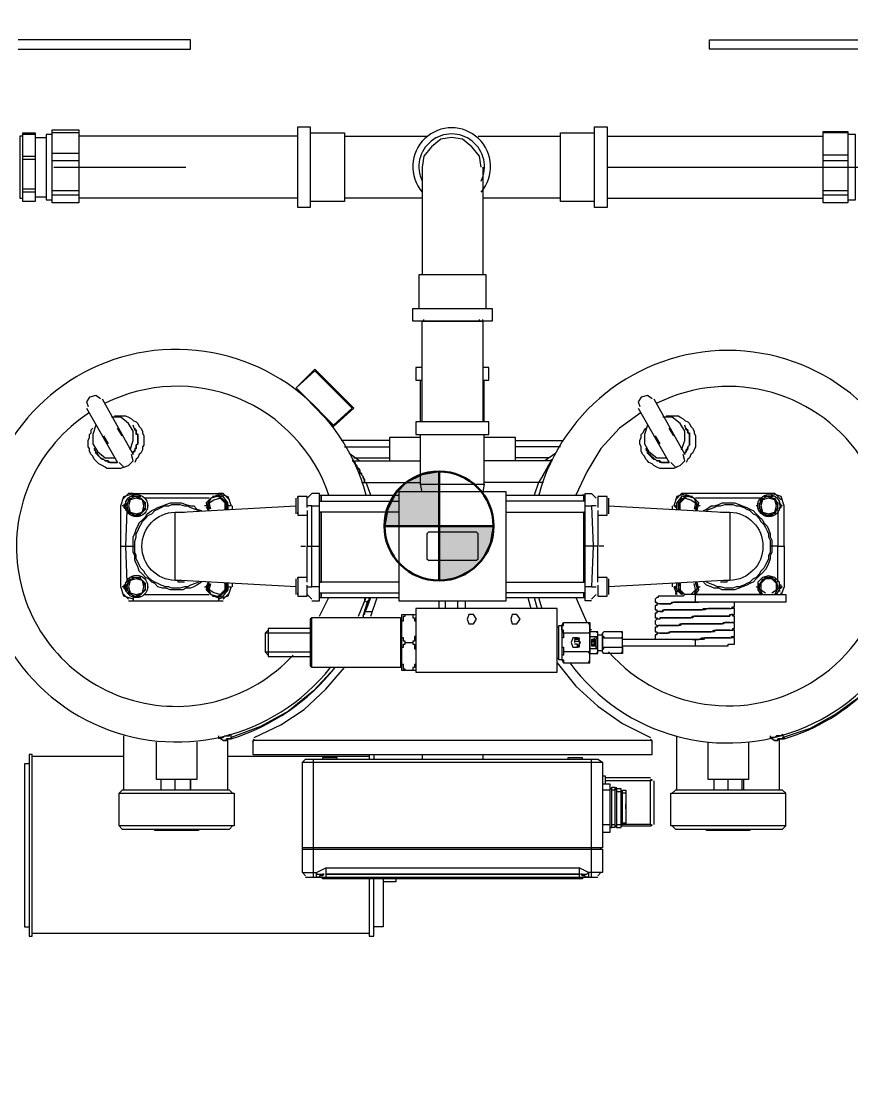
# Model space of a CAD drawing. Header units: millimetres. Extents: x -300 to 383236, y -195106 to -144646.
# Drawn here: x 8143 to 8600, y -174713 to -174128 of the extents above; entities that cross this region are included whole.
import ezdxf

# ---------------------------------------------------------------- set-up
doc = ezdxf.new("R2010")
doc.units = ezdxf.units.MM
doc.header["$LTSCALE"] = 60
doc.layers.add('PDF3_솔리드 채우기', color=7, linetype='Continuous')
doc.layers.add('PDF3_형상', color=7, linetype='Continuous')

# ---------------------------------------------------------------- blocks, each defined once
blk = doc.blocks.new('A$C688d464c')
at = {"layer": 'PDF3_솔리드 채우기', "transparency": 33554559}
h = blk.add_hatch(color=253, dxfattribs=at)
h.paths.add_polyline_path([(3349.98, -703.91), (3379.92, -703.91), (3379.92, -673.96), (3374.79, -673.96), (3369.66, -675.67), (3364.52, -678.23), (3360.25, -680.81), (3356.83, -684.24), (3354.25, -688.51), (3351.69, -693.65), (3349.98, -698.78)])
h.paths.add_polyline_path([(3408.17, -714.18), (3409.88, -703.91), (3379.92, -703.91), (3379.92, -733.86), (3385.06, -733.01), (3390.2, -732.16), (3398.76, -727.01), (3403.03, -722.73), (3405.61, -718.46)])
at = {"layer": 'PDF3_형상', "color": 253, "lineweight": 25}
for points in [[(3148.02, -441.2), (3243.01, -441.2), (3243.01, -436.07), (3148.02, -436.07)], [(3623.81, -441.2), (3528.83, -441.2), (3528.83, -436.07), (3623.81, -436.07)], [(3150.59, -489.12), (3148.88, -489.12), (3148.88, -523.36), (3150.59, -523.36)], [(3157.44, -488.27), (3150.59, -488.27)], [(3157.44, -489.97), (3163.43, -489.97)], [(3166.85, -488.27), (3163.43, -488.27), (3163.43, -524.2), (3166.85, -524.2)], [(3181.41, -487.41), (3166.85, -487.41)], [(3302.06, -489.12), (3181.41, -489.12)], [(3308.9, -487.41), (3327.73, -487.41), (3327.73, -525.06), (3308.9, -525.06)], [(3327.73, -489.12), (3373.09, -489.12)], [(3403.03, -506.24), (3402.17, -500.25), (3397.9, -495.1), (3392.76, -490.83), (3386.77, -489.97), (3380.78, -490.83), (3375.65, -495.1), (3371.37, -500.25), (3370.51, -506.24), (3370.51, -565.29)], [(3401.32, -489.12), (3446.68, -489.12)], [(3465.51, -525.06), (3446.68, -525.06), (3446.68, -487.41), (3465.51, -487.41)], [(3472.35, -489.12), (3591.29, -489.12)], [(3604.99, -487.41), (3591.29, -487.41)], [(3604.99, -524.2), (3609.27, -524.2), (3609.27, -488.27), (3604.99, -488.27)], [(3150.59, -500.25), (3157.44, -500.25)], [(3157.44, -501.95), (3150.59, -501.95)], [(3166.85, -498.53), (3181.41, -498.53)], [(3591.29, -499.39), (3604.99, -499.39)], [(3181.41, -502.81), (3166.85, -502.81)], [(3167.71, -506.24), (3240.44, -506.24)], [(3403.89, -506.24), (3403.89, -565.29)], [(3472.35, -506.24), (4027.72, -506.24)], [(3604.99, -502.81), (3591.29, -502.81)], [(3150.59, -518.21), (3157.44, -518.21)], [(3157.44, -519.93), (3150.59, -519.93)], [(3166.85, -519.07), (3181.41, -519.07)], [(3591.29, -519.07), (3604.99, -519.07)], [(3157.44, -522.49), (3163.43, -522.49)], [(3181.41, -521.64), (3166.85, -521.64)], [(3302.06, -523.36), (3181.41, -523.36)], [(3370.51, -523.36), (3327.73, -523.36)], [(3446.68, -523.36), (3403.89, -523.36)], [(3472.35, -523.36), (3591.29, -523.36)], [(3604.99, -521.64), (3591.29, -521.64)], [(3368.81, -584.11), (3368.81, -565.29), (3405.61, -565.29), (3405.61, -584.11)], [(3371.37, -590.96), (3371.37, -590.1)], [(3402.17, -590.96), (3402.17, -590.1)], [(3403.89, -590.96), (3403.89, -590.1)], [(3370.51, -646.57), (3370.51, -590.96), (3403.89, -590.96), (3403.89, -646.57)], [(3370.51, -616.63), (3367.1, -616.63), (3367.1, -623.48), (3370.51, -623.48)], [(3403.89, -623.48), (3407.31, -623.48), (3407.31, -616.63), (3403.89, -616.63)], [(3369.66, -646.57), (3369.66, -623.48)], [(3404.75, -646.57), (3404.75, -623.48)], [(3193.38, -633.74), (3190.82, -632.03), (3187.39, -632.89), (3185.68, -635.46), (3186.53, -638.02)], [(3194.23, -633.74), (3211.35, -664.55)], [(3497.17, -633.74), (3494.6, -632.03), (3491.18, -632.89), (3489.46, -635.46), (3490.32, -638.02)], [(3498.03, -633.74), (3515.13, -664.55)], [(3185.68, -638.88), (3202.79, -668.82), (3197.65, -668.82), (3197.65, -667.97), (3195.95, -667.97), (3195.09, -667.12), (3194.23, -667.12), (3193.38, -666.26), (3192.52, -665.4), (3191.66, -664.55), (3191.66, -663.69), (3190.82, -663.69), (3190.82, -662.84), (3189.96, -661.13)], [(3491.18, -641.44), (3479.2, -650), (3468.93, -661.13), (3461.22, -673.96), (3455.23, -686.8)], [(3489.46, -638.88), (3506.58, -668.82), (3501.45, -668.82), (3501.45, -667.97), (3499.73, -667.97), (3498.87, -667.12), (3498.03, -667.12), (3498.03, -666.26), (3497.17, -666.26), (3497.17, -665.4), (3496.31, -665.4), (3496.31, -664.55), (3495.45, -664.55), (3495.45, -663.69), (3494.6, -663.69), (3494.6, -662.84), (3493.74, -661.13)], [(3190.82, -648.29), (3189.1, -653.42), (3189.1, -658.56), (3191.66, -662.84), (3195.95, -666.26), (3201.08, -666.26)], [(3209.64, -661.99), (3211.35, -656.85), (3211.35, -651.71), (3208.78, -647.43), (3204.5, -644.01), (3199.37, -644.01)], [(3201.08, -643.15), (3207.08, -643.15), (3208.78, -644.01), (3210.49, -644.87), (3211.35, -645.73), (3213.07, -646.57), (3213.91, -647.43), (3214.77, -649.14), (3215.63, -650), (3216.49, -651.71), (3216.49, -652.56), (3217.34, -654.28), (3217.34, -659.41), (3216.49, -660.27), (3216.49, -661.99), (3215.63, -663.69), (3214.77, -664.55), (3213.91, -666.26), (3213.07, -667.12), (3212.21, -668.82)], [(3212.21, -650), (3212.21, -650.86), (3213.07, -650.86), (3213.07, -652.56), (3213.91, -653.42), (3213.91, -658.56), (3213.07, -659.41), (3213.07, -661.13), (3212.21, -661.13), (3212.21, -662.84), (3211.35, -662.84), (3211.35, -663.69), (3211.35, -662.84), (3212.21, -662.84), (3212.21, -661.99), (3213.07, -661.13), (3213.07, -659.41), (3213.91, -658.56), (3213.91, -653.42), (3213.07, -653.42), (3213.07, -651.71), (3212.21, -650.86), (3211.35, -648.29)], [(3494.6, -648.29), (3492.89, -653.42), (3492.89, -658.56), (3495.45, -662.84), (3499.73, -666.26), (3504.86, -666.26)], [(3513.43, -661.99), (3515.13, -656.85), (3515.13, -651.71), (3512.57, -647.43), (3508.29, -644.01), (3503.16, -644.01)], [(3504.86, -643.15), (3511.71, -643.15), (3512.57, -644.01), (3514.27, -644.87), (3515.13, -645.73), (3516.85, -646.57), (3517.71, -647.43), (3518.56, -649.14), (3519.42, -650), (3520.28, -651.71), (3520.28, -652.56), (3521.12, -654.28), (3521.12, -660.27), (3520.28, -661.99), (3519.42, -663.69), (3518.56, -664.55), (3517.71, -666.26), (3516.85, -667.12), (3515.99, -668.82)], [(3515.99, -650), (3515.99, -650.86), (3516.85, -650.86), (3516.85, -652.56), (3517.71, -652.56), (3517.71, -659.41), (3516.85, -660.27), (3516.85, -661.13), (3515.99, -661.99), (3515.99, -662.84), (3515.13, -663.69), (3515.99, -662.84), (3515.99, -661.99), (3516.85, -661.99), (3516.85, -660.27), (3517.71, -659.41), (3517.71, -653.42), (3516.85, -652.56), (3516.85, -650.86), (3515.99, -650.86), (3515.13, -648.29)], [(3206.22, -671.4), (3204.5, -672.25), (3196.8, -672.25), (3195.95, -671.4), (3194.23, -670.54), (3192.52, -669.68), (3191.66, -668.82), (3190.82, -667.97), (3189.96, -667.12), (3189.1, -665.4), (3188.24, -664.55), (3187.39, -662.84), (3187.39, -661.13), (3186.53, -660.27), (3186.53, -656.85), (3187.39, -655.14), (3187.39, -653.42), (3188.24, -652.56), (3188.24, -650.86), (3189.1, -650)], [(3195.09, -654.28), (3197.65, -658.56)], [(3205.36, -654.28), (3202.79, -650)], [(3369.66, -680.81), (3369.66, -653.42)], [(3404.75, -680.81), (3404.75, -653.42)], [(3510.86, -671.4), (3509.14, -672.25), (3501.45, -672.25), (3499.73, -671.4), (3498.03, -670.54), (3497.17, -669.68), (3495.45, -668.82), (3494.6, -667.97), (3493.74, -667.12), (3492.89, -665.4), (3492.04, -664.55), (3491.18, -662.84), (3491.18, -660.27), (3490.32, -658.56), (3490.32, -656.85), (3491.18, -655.14), (3491.18, -653.42), (3492.04, -652.56), (3492.89, -650.86), (3493.74, -650)], [(3498.87, -654.28), (3501.45, -658.56)], [(3509.14, -654.28), (3506.58, -650)], [(3352.54, -656.85), (3326.01, -656.85)], [(3327.73, -660.27), (3352.54, -660.27)], [(3369.66, -655.14), (3352.54, -655.14), (3352.54, -667.97)], [(3421.86, -667.97), (3421.86, -655.14), (3404.75, -655.14)], [(3421.86, -656.85), (3448.39, -656.85)], [(3446.68, -660.27), (3421.86, -660.27)], [(3189.96, -661.99), (3190.82, -662.84), (3190.82, -663.69), (3191.66, -664.55), (3192.52, -665.4), (3193.38, -666.26), (3194.23, -667.12), (3195.09, -667.12), (3195.95, -667.97), (3197.65, -667.97), (3198.51, -668.82), (3202.79, -668.82)], [(3203.64, -668.82), (3206.22, -671.4), (3208.78, -670.54), (3211.35, -667.97), (3210.49, -664.55)], [(3330.3, -663.69), (3336.29, -667.97)], [(3332.86, -666.26), (3352.54, -666.26)], [(3440.68, -666.26), (3421.86, -666.26)], [(3444.12, -663.69), (3438.11, -667.97)], [(3493.74, -661.99), (3494.6, -662.84), (3494.6, -663.69), (3495.45, -664.55), (3496.31, -665.4), (3497.17, -666.26), (3498.03, -667.12), (3498.87, -667.12), (3499.73, -667.97), (3501.45, -667.97), (3502.3, -668.82), (3506.58, -668.82)], [(3507.44, -668.82), (3510, -671.4), (3512.57, -670.54), (3515.13, -667.97), (3514.27, -664.55)], [(3332, -667.97), (3332.86, -667.97), (3332.86, -668.82), (3333.72, -668.82), (3333.72, -669.68), (3334.58, -670.54), (3334.58, -671.4), (3335.43, -672.25), (3336.29, -673.1), (3336.29, -674.81), (3337.15, -674.81), (3337.15, -675.67), (3338, -676.53), (3338, -677.39), (3338.85, -678.23), (3338.85, -679.95), (3338.85, -678.23), (3338, -677.39), (3338, -676.53), (3337.15, -675.67), (3337.15, -674.81), (3336.29, -674.81), (3336.29, -673.1), (3335.43, -672.25), (3334.58, -671.4), (3334.58, -670.54), (3333.72, -669.68), (3333.72, -668.82), (3332.86, -668.82), (3332.86, -667.97), (3332, -667.97), (3369.66, -667.97)], [(3442.4, -667.97), (3404.75, -667.97)], [(3337.15, -679.95), (3369.66, -679.95)], [(3342.28, -686.8), (3339.71, -679.95)], [(3370.51, -685.08), (3369.66, -680.81), (3404.75, -680.81), (3403.89, -685.08)], [(3437.27, -679.95), (3404.75, -679.95)], [(3204.5, -715.04), (3204.5, -692.79), (3206.22, -687.65), (3211.35, -685.94), (3208.78, -685.94), (3205.36, -689.37)], [(3209.64, -688.51), (3208.78, -690.22), (3207.08, -692.79), (3205.36, -692.79)], [(3215.63, -687.65), (3210.49, -687.65)], [(3211.35, -686.8), (3211.35, -685.94), (3258.41, -685.94), (3258.41, -686.8)], [(3218.2, -692.79), (3217.34, -690.22), (3215.63, -688.51)], [(3253.28, -688.51), (3217.34, -688.51)], [(3254.14, -688.51), (3253.28, -690.22), (3251.57, -692.79), (3250.71, -692.79)], [(3263.55, -691.93), (3263.55, -692.79), (3263.55, -694.5), (3263.55, -691.07), (3260.99, -687.65), (3257.56, -686.8), (3254.14, -688.51), (3251.57, -691.07), (3252.42, -695.35)], [(3262.69, -694.5), (3262.69, -691.07), (3260.13, -688.51), (3257.56, -687.65), (3254.14, -688.51), (3252.42, -691.93), (3253.28, -694.5)], [(3254.14, -694.5), (3253.28, -691.07), (3255.84, -689.37), (3259.27, -688.51), (3261.84, -691.07), (3261.84, -694.5), (3262.69, -693.65), (3262.69, -691.93)], [(3260.13, -687.65), (3255, -687.65)], [(3264.41, -689.37), (3260.99, -685.94), (3258.41, -685.94), (3263.55, -687.65), (3265.26, -692.79), (3263.55, -692.79), (3263.55, -691.07), (3262.69, -691.07), (3262.69, -690.22)], [(3262.69, -692.79), (3261.84, -690.22), (3260.13, -688.51)], [(3301.2, -697.07), (3301.2, -688.51)], [(3307.19, -693.65), (3307.19, -687.65), (3302.06, -687.65), (3302.06, -697.92), (3307.19, -697.92)], [(3302.06, -688.51), (3302.06, -687.65)], [(3309.76, -744.99), (3314.04, -744.99), (3314.04, -685.94), (3309.76, -685.94), (3307.19, -688.51)], [(3314.04, -686.8), (3314.9, -686.8), (3357.67, -686.8)], [(3416.73, -686.8), (3459.52, -686.8)], [(3460.36, -686.8), (3459.52, -686.8), (3458.66, -686.8)], [(3463.79, -744.99), (3460.36, -744.99), (3460.36, -685.94), (3463.79, -685.94), (3466.37, -688.51)], [(3467.21, -697.92), (3472.35, -697.92), (3472.35, -687.65), (3467.21, -687.65), (3467.21, -693.65)], [(3472.35, -688.51), (3472.35, -687.65)], [(3473.2, -688.51), (3473.2, -697.07)], [(3515.99, -686.8), (3515.99, -685.94), (3510.86, -687.65), (3509.14, -692.79), (3510.86, -692.79)], [(3566.48, -695.35), (3566.48, -715.04), (3569.9, -715.04), (3569.9, -692.79), (3568.19, -687.65), (3563.05, -685.94), (3515.99, -685.94), (3513.43, -685.94), (3510, -689.37)], [(3521.98, -695.35), (3522.84, -691.07), (3520.28, -688.51), (3516.85, -686.8), (3513.43, -687.65), (3510.86, -691.07), (3510.86, -694.5), (3510.86, -693.65), (3510, -693.65), (3510, -692.79), (3510.86, -691.93), (3510.86, -691.07), (3511.71, -690.22)], [(3521.12, -694.5), (3521.98, -691.93), (3520.28, -688.51), (3516.85, -687.65), (3514.27, -688.51), (3511.71, -691.07), (3511.71, -694.5)], [(3511.71, -691.93), (3511.71, -693.65), (3512.57, -694.5), (3512.57, -691.07), (3515.13, -688.51), (3518.56, -689.37), (3521.12, -691.07), (3520.28, -694.5)], [(3513.43, -688.51), (3512.57, -690.22), (3511.71, -692.79)], [(3519.42, -687.65), (3514.27, -687.65)], [(3521.98, -692.79), (3521.12, -690.22), (3520.28, -688.51)], [(3557.07, -688.51), (3521.12, -688.51)], [(3557.92, -688.51), (3557.07, -690.22), (3556.22, -692.79)], [(3563.91, -687.65), (3558.78, -687.65)], [(3568.19, -689.37), (3564.77, -685.94), (3563.05, -685.94), (3563.05, -686.8)], [(3566.48, -692.79), (3565.63, -690.22), (3564.77, -688.51)], [(3207.08, -690.22), (3207.08, -691.93), (3206.22, -691.93), (3206.22, -692.79), (3206.22, -693.65), (3207.08, -694.5), (3207.08, -695.35)], [(3207.93, -695.35), (3207.08, -715.04), (3211.35, -715.04), (3211.35, -709.91), (3212.21, -708.19), (3213.07, -705.63), (3213.91, -703.91), (3214.77, -702.2), (3216.49, -700.48), (3218.2, -698.78), (3219.05, -697.07), (3221.62, -695.35), (3223.32, -694.5), (3225.04, -693.65), (3227.61, -692.79), (3229.31, -691.93), (3231.89, -691.07), (3237.88, -691.07), (3240.44, -691.93), (3243.01, -692.79), (3244.73, -692.79), (3246.43, -694.5), (3249, -695.35)], [(3207.08, -693.65), (3208.78, -695.35), (3209.64, -697.07)], [(3207.93, -691.93), (3207.93, -693.65)], [(3247.29, -734.72), (3245.57, -735.58), (3243.01, -736.43), (3241.3, -737.29), (3239.59, -737.29), (3237.02, -738.15), (3232.74, -738.15), (3231.03, -737.29), (3229.31, -737.29), (3226.75, -736.43), (3225.04, -735.58), (3223.32, -734.72), (3221.62, -733.86), (3219.9, -732.16), (3218.2, -730.44), (3217.34, -728.73), (3215.63, -727.01), (3214.77, -725.31), (3213.91, -723.59), (3213.07, -721.88), (3213.07, -720.17), (3212.21, -718.46), (3212.21, -712.47), (3213.07, -709.91), (3213.07, -708.19), (3213.91, -706.49), (3214.77, -704.77), (3215.63, -703.06), (3216.49, -701.34), (3218.2, -699.64), (3219.9, -697.92), (3221.62, -697.07), (3223.32, -695.35), (3225.04, -694.5), (3226.75, -693.65), (3228.46, -692.79), (3231.03, -692.79), (3232.74, -691.93), (3237.02, -691.93), (3239.59, -692.79), (3241.3, -692.79), (3243.01, -693.65), (3245.57, -694.5), (3247.29, -695.35)], [(3215.63, -697.07), (3218.2, -693.65), (3218.2, -691.93)], [(3218.2, -694.5), (3218.2, -691.07)], [(3219.9, -692.79), (3219.05, -692.79)], [(3301.2, -737.29), (3237.88, -733.86), (3234.46, -733.86), (3234.46, -696.21), (3237.88, -696.21), (3301.2, -692.79)], [(3251.57, -693.65), (3253.28, -695.35)], [(3252.42, -691.07), (3252.42, -694.5)], [(3252.42, -691.93), (3252.42, -693.65)], [(3266.12, -694.5), (3266.12, -692.79)], [(3307.19, -734.72), (3307.19, -715.04), (3309.76, -715.04), (3309.76, -692.79), (3314.04, -692.79)], [(3309.76, -692.79), (3307.19, -692.79)], [(3307.19, -695.35), (3307.19, -715.04)], [(3314.04, -690.22), (3357.67, -690.22)], [(3460.36, -690.22), (3416.73, -690.22)], [(3460.36, -692.79), (3463.79, -692.79), (3464.65, -715.04), (3460.36, -715.04)], [(3467.21, -695.35), (3467.21, -715.04), (3464.65, -715.04), (3463.79, -737.29), (3460.36, -737.29)], [(3466.37, -692.79), (3463.79, -692.79)], [(3473.2, -692.79), (3536.53, -696.21), (3539.96, -696.21), (3539.96, -733.86), (3536.53, -733.86), (3473.2, -737.29)], [(3508.29, -692.79), (3508.29, -694.5)], [(3521.12, -695.35), (3521.98, -693.65), (3521.98, -691.93)], [(3521.98, -694.5), (3521.98, -691.07)], [(3523.7, -692.79), (3522.84, -692.79)], [(3525.4, -695.35), (3527.12, -694.5), (3529.69, -692.79), (3531.39, -692.79), (3533.96, -691.93), (3535.67, -691.07), (3542.52, -691.07), (3545.09, -691.93), (3546.8, -692.79), (3549.37, -693.65), (3551.08, -694.5), (3552.78, -695.35), (3554.5, -697.07), (3556.22, -698.78), (3557.92, -700.48), (3558.78, -702.2), (3560.49, -703.91), (3561.35, -705.63), (3562.2, -708.19), (3562.2, -709.91), (3563.05, -711.61), (3563.05, -715.04), (3562.2, -715.04)], [(3527.12, -695.35), (3528.83, -694.5), (3531.39, -693.65), (3533.11, -692.79), (3534.82, -692.79), (3537.38, -691.93), (3541.66, -691.93), (3543.37, -692.79), (3545.09, -692.79), (3547.65, -693.65), (3549.37, -694.5), (3551.08, -695.35), (3552.78, -697.07), (3554.5, -697.92), (3556.22, -699.64), (3557.07, -701.34), (3558.78, -703.06), (3559.63, -704.77), (3560.49, -706.49), (3561.35, -708.19), (3561.35, -709.91), (3562.2, -711.61), (3562.2, -718.46), (3561.35, -720.17), (3561.35, -721.88), (3560.49, -723.59), (3559.63, -725.31), (3558.78, -727.01), (3557.07, -728.73), (3556.22, -730.44), (3554.5, -732.16), (3552.78, -733.01), (3551.08, -734.72), (3549.37, -735.58), (3547.65, -736.43), (3545.09, -737.29), (3543.37, -737.29), (3541.66, -738.15), (3537.38, -738.15), (3534.82, -737.29), (3533.11, -737.29), (3531.39, -736.43), (3528.83, -735.58), (3527.12, -734.72)], [(3555.36, -692.79), (3554.5, -692.79)], [(3556.22, -691.07), (3556.22, -694.5)], [(3556.22, -691.93), (3556.22, -693.65), (3557.92, -697.07)], [(3564.77, -697.07), (3565.63, -695.35), (3566.48, -693.65), (3566.48, -691.93)], [(3567.33, -695.35), (3567.33, -693.65), (3568.19, -693.65), (3568.19, -692.79), (3568.19, -691.93), (3567.33, -691.93), (3567.33, -690.22)], [(3569.06, -692.79), (3567.33, -692.79)], [(3210.49, -697.92), (3215.63, -697.92)], [(3302.06, -697.07), (3302.06, -696.21)], [(3357.67, -696.21), (3314.04, -696.21), (3314.9, -696.21)], [(3314.9, -696.21), (3314.9, -734.72), (3314.9, -696.21)], [(3416.73, -696.21), (3460.36, -696.21), (3459.52, -696.21)], [(3459.52, -734.72), (3459.52, -696.21), (3459.52, -734.72)], [(3472.35, -697.07), (3472.35, -696.21)], [(3558.78, -697.92), (3563.91, -697.92)], [(3211.35, -744.13), (3206.22, -742.42), (3204.5, -737.29), (3204.5, -715.04), (3207.08, -715.04), (3207.93, -734.72)], [(3249, -734.72), (3246.43, -736.43), (3244.73, -737.29), (3243.01, -738.15), (3240.44, -738.15), (3238.74, -738.99), (3231.89, -738.99), (3229.31, -738.15), (3227.61, -738.15), (3225.04, -737.29), (3223.32, -735.58), (3221.62, -734.72), (3219.9, -733.01), (3218.2, -732.16), (3216.49, -730.44), (3214.77, -728.73), (3213.91, -726.16), (3213.07, -724.45), (3212.21, -722.73), (3212.21, -720.17), (3211.35, -718.46), (3211.35, -715.04), (3212.21, -715.04)], [(3303.76, -715.04), (3306.33, -715.04)], [(3314.04, -737.29), (3309.76, -737.29), (3309.76, -715.04), (3314.04, -715.04)], [(3467.21, -734.72), (3467.21, -715.04)], [(3470.64, -715.04), (3468.07, -715.04)], [(3566.48, -734.72), (3566.48, -715.04), (3563.05, -715.04), (3563.05, -718.46), (3562.2, -720.17), (3562.2, -721.88), (3561.35, -724.45), (3560.49, -726.16), (3559.63, -727.87), (3557.92, -729.58), (3556.22, -731.3), (3554.5, -733.01), (3552.78, -734.72), (3551.08, -735.58), (3549.37, -736.43), (3546.8, -737.29), (3545.09, -738.15), (3542.52, -738.99), (3535.67, -738.99), (3533.96, -738.15), (3531.39, -738.15), (3529.69, -737.29), (3527.12, -736.43), (3525.4, -734.72)], [(3569.9, -715.04), (3569.9, -737.29), (3568.19, -741.57), (3568.19, -740.71)], [(3209.64, -733.01), (3208.78, -734.72), (3207.08, -737.29), (3205.36, -737.29)], [(3207.08, -734.72), (3207.08, -736.43), (3206.22, -736.43), (3206.22, -737.29), (3206.22, -738.15), (3207.08, -738.99), (3207.08, -739.85)], [(3207.93, -736.43), (3207.93, -738.15)], [(3215.63, -732.16), (3210.49, -732.16)], [(3218.2, -737.29), (3217.34, -734.72), (3215.63, -733.01)], [(3215.63, -741.57), (3217.34, -739.85), (3218.2, -738.15), (3218.2, -736.43)], [(3218.2, -738.99), (3218.2, -735.58)], [(3250.71, -737.29), (3251.57, -737.29), (3253.28, -734.72)], [(3252.42, -734.72), (3251.57, -738.99), (3254.14, -741.57), (3257.56, -743.28), (3260.99, -742.42), (3263.55, -738.99), (3263.55, -735.58), (3263.55, -737.29), (3265.26, -737.29), (3263.55, -742.42), (3258.41, -744.13)], [(3253.28, -735.58), (3252.42, -738.15), (3254.14, -741.57), (3257.56, -742.42), (3260.13, -741.57), (3262.69, -738.99), (3262.69, -735.58)], [(3252.42, -735.58), (3252.42, -738.99)], [(3252.42, -736.43), (3252.42, -738.15)], [(3262.69, -737.29), (3261.84, -735.58), (3261.84, -738.99), (3259.27, -741.57), (3255.84, -740.71), (3253.28, -738.99), (3254.14, -735.58)], [(3260.13, -741.57), (3261.84, -739.85), (3262.69, -738.15), (3262.69, -736.43)], [(3266.12, -737.29), (3266.12, -735.58)], [(3301.2, -741.57), (3301.2, -733.01)], [(3307.19, -732.16), (3302.06, -732.16), (3302.06, -742.42), (3307.19, -742.42), (3307.19, -736.43)], [(3302.06, -733.01), (3302.06, -732.16)], [(3357.67, -734.72), (3314.04, -734.72), (3314.9, -734.72)], [(3416.73, -734.72), (3460.36, -734.72), (3459.52, -734.72)], [(3467.21, -736.43), (3467.21, -742.42), (3472.35, -742.42), (3472.35, -732.16), (3467.21, -732.16)], [(3472.35, -733.01), (3472.35, -732.16)], [(3473.2, -733.01), (3473.2, -741.57)], [(3508.29, -735.58), (3508.29, -737.29)], [(3511.71, -736.43), (3511.71, -738.15), (3512.57, -739.85), (3513.43, -741.57), (3510.86, -738.99), (3510.86, -735.58), (3510.86, -736.43), (3510, -737.29), (3510, -738.15), (3510.86, -738.15), (3510.86, -739.85), (3511.71, -739.85)], [(3511.71, -737.29), (3512.57, -735.58), (3512.57, -738.99), (3515.13, -741.57)], [(3511.71, -735.58), (3511.71, -738.99), (3514.27, -741.57)], [(3518.56, -741.57), (3521.12, -738.99), (3520.28, -735.58)], [(3521.12, -735.58), (3521.98, -738.15), (3520.28, -741.57), (3521.12, -739.85), (3521.98, -738.15), (3521.98, -736.43)], [(3565.63, -741.57), (3567.33, -738.99), (3567.33, -734.72), (3564.77, -732.16), (3561.35, -731.3), (3557.92, -732.16), (3555.36, -734.72), (3555.36, -738.99), (3557.07, -741.57), (3521.12, -741.57), (3522.84, -738.99), (3521.98, -734.72)], [(3521.98, -737.29), (3521.12, -734.72)], [(3521.98, -738.99), (3521.98, -735.58)], [(3556.22, -736.43), (3556.22, -738.15), (3557.07, -739.85), (3557.92, -741.57), (3556.22, -738.15), (3557.07, -734.72), (3559.63, -732.16), (3563.05, -732.16), (3565.63, -734.72), (3566.48, -738.15), (3564.77, -741.57), (3565.63, -739.85), (3566.48, -738.15), (3566.48, -736.43)], [(3557.92, -733.01), (3556.22, -737.29)], [(3556.22, -735.58), (3556.22, -738.99)], [(3563.05, -740.71), (3565.63, -738.99), (3565.63, -735.58), (3563.05, -733.01), (3559.63, -733.01), (3557.07, -735.58), (3557.07, -738.99), (3559.63, -740.71)], [(3563.91, -732.16), (3558.78, -732.16)], [(3566.48, -737.29), (3565.63, -734.72), (3564.77, -733.01)], [(3567.33, -738.99), (3567.33, -739.85), (3567.33, -738.15), (3568.19, -738.15), (3568.19, -737.29), (3568.19, -736.43), (3567.33, -736.43), (3567.33, -734.72)], [(3205.36, -740.71), (3208.78, -744.13)], [(3207.08, -738.15), (3208.78, -739.85), (3209.64, -741.57)], [(3210.49, -742.42), (3215.63, -742.42)], [(3217.34, -741.57), (3253.28, -741.57)], [(3219.05, -737.29), (3219.9, -737.29)], [(3251.57, -738.15), (3253.28, -739.85), (3254.14, -741.57)], [(3255, -742.42), (3260.13, -742.42)], [(3260.99, -744.13), (3264.41, -740.71)], [(3263.55, -737.29), (3263.55, -738.99), (3262.69, -739.85), (3262.69, -738.99)], [(3302.06, -741.57), (3302.06, -740.71)], [(3307.19, -737.29), (3309.76, -737.29)], [(3307.19, -741.57), (3309.76, -744.13)], [(3314.04, -740.71), (3357.67, -740.71)], [(3460.36, -740.71), (3416.73, -740.71)], [(3463.79, -737.29), (3466.37, -737.29)], [(3463.79, -744.13), (3466.37, -741.57)], [(3472.35, -741.57), (3472.35, -740.71)], [(3521.12, -741.57), (3515.13, -741.57), (3514.27, -742.42), (3500.59, -742.42), (3500.59, -743.28), (3499.73, -743.28), (3498.87, -744.13), (3498.87, -745.84), (3499.73, -745.84), (3499.73, -746.7), (3500.59, -746.7)], [(3510.86, -737.29), (3509.14, -737.29), (3510.86, -741.57)], [(3510, -740.71), (3510, -741.57)], [(3522.84, -737.29), (3523.7, -737.29)], [(3554.5, -737.29), (3555.36, -737.29)], [(3567.33, -737.29), (3569.06, -737.29)], [(3208.78, -744.99), (3211.35, -744.99), (3258.41, -744.99), (3260.99, -744.99)], [(3211.35, -743.28), (3211.35, -744.99)], [(3258.41, -743.28), (3258.41, -744.99)], [(3314.04, -753.54), (3319.17, -743.28)], [(3314.04, -743.28), (3314.9, -743.28), (3357.67, -743.28)], [(3335.43, -753.54), (3339.71, -743.28), (3338.85, -744.13), (3338.85, -744.99), (3340.57, -745.84), (3340.57, -744.99), (3341.43, -744.99), (3341.43, -743.28), (3341.43, -744.99), (3340.57, -744.99), (3340.57, -745.84), (3340.57, -747.56), (3339.71, -748.4), (3339.71, -750.12), (3338.85, -750.98), (3338.85, -752.69), (3338, -752.69), (3338, -754.4)], [(3338, -753.54), (3340.57, -744.99), (3340.57, -745.84)], [(3339.71, -750.12), (3342.28, -743.28)], [(3342.28, -753.54), (3345.7, -743.28)], [(3379.92, -749.26), (3379.92, -744.99)], [(3383.35, -749.26), (3383.35, -744.99)], [(3390.2, -749.26), (3390.2, -744.99)], [(3394.48, -749.26), (3394.48, -744.99)], [(3416.73, -743.28), (3459.52, -743.28)], [(3428.7, -743.28), (3430.42, -749.26)], [(3432.13, -743.28), (3433.84, -749.26)], [(3434.69, -743.28), (3436.41, -749.26)], [(3455.23, -743.28), (3461.22, -756.97)], [(3458.66, -743.28), (3459.52, -743.28), (3460.36, -743.28)], [(3501.45, -746.7), (3507.44, -746.7), (3508.29, -745.84), (3521.12, -745.84), (3509.14, -745.84), (3507.44, -746.7), (3499.73, -746.7), (3499.73, -747.56), (3498.87, -747.56), (3498.87, -750.12), (3499.73, -750.12), (3499.73, -750.98), (3500.59, -750.98)], [(3501.45, -750.98), (3503.16, -750.98), (3503.16, -750.12), (3524.55, -750.12), (3525.4, -749.26), (3540.8, -749.26), (3541.66, -748.4), (3542.52, -748.4), (3542.52, -745.84)], [(3520.28, -745.84), (3522.84, -745.84)], [(3569.06, -820.29), (3584.45, -815.16), (3598.14, -807.45), (3610.97, -798.04), (3622.11, -786.93), (3631.52, -774.09), (3639.22, -760.39), (3644.35, -744.99)], [(3338.85, -750.12), (3338.85, -750.98), (3343.13, -750.98)], [(3359.39, -757.83), (3359.39, -756.11), (3360.25, -756.11), (3360.25, -753.54), (3361.1, -753.54), (3361.1, -752.69)], [(3367.1, -783.5), (3359.39, -783.5), (3359.39, -752.69), (3367.1, -752.69)], [(3365.38, -752.69), (3365.38, -754.4), (3366.24, -754.4), (3366.24, -756.11), (3367.1, -756.11), (3367.1, -757.83)], [(3539.96, -749.26), (3527.97, -749.26), (3526.26, -750.12), (3504.01, -750.12), (3503.16, -750.98), (3499.73, -750.98), (3499.73, -751.83), (3498.87, -751.83), (3498.87, -754.4), (3499.73, -754.4), (3500.59, -755.25)], [(3539.96, -752.69), (3539.96, -753.54), (3520.28, -753.54), (3519.42, -754.4), (3501.45, -754.4), (3501.45, -755.25), (3499.73, -755.25), (3498.87, -756.11), (3498.87, -757.83), (3499.73, -758.68), (3500.59, -758.68)], [(3501.45, -754.4), (3518.56, -754.4), (3519.42, -753.54), (3539.96, -753.54), (3539.96, -752.69), (3542.52, -752.69), (3542.52, -749.26), (3540.8, -749.26)], [(3501.45, -758.68), (3511.71, -758.68), (3512.57, -757.83), (3535.67, -757.83), (3536.53, -756.97), (3542.52, -756.97), (3542.52, -753.54), (3541.66, -753.54), (3541.66, -752.69), (3540.8, -752.69)], [(3521.12, -750.12), (3520.28, -750.12)], [(3521.12, -753.54), (3520.28, -753.54)], [(3358.53, -754.4), (3309.76, -754.4)], [(3359.39, -755.25), (3358.53, -754.4), (3358.53, -781.78), (3359.39, -780.92)], [(3444.96, -759.54), (3445.82, -759.54)], [(3462.08, -779.22), (3462.94, -777.5), (3462.94, -758.68), (3462.08, -756.97), (3462.94, -756.97), (3462.94, -759.54), (3462.94, -762.1), (3462.08, -762.96), (3448.39, -762.96), (3448.39, -761.24), (3447.53, -761.24), (3447.53, -759.54), (3447.53, -758.68), (3448.39, -758.68), (3448.39, -756.97), (3462.08, -756.97)], [(3447.53, -758.68), (3448.39, -756.97)], [(3539.96, -756.97), (3537.38, -756.97), (3536.53, -757.83), (3513.43, -757.83), (3512.57, -758.68), (3500.59, -758.68), (3499.73, -759.54), (3498.87, -759.54), (3498.87, -762.1), (3499.73, -762.1), (3499.73, -762.96), (3500.59, -762.96)], [(3501.45, -762.96), (3505.72, -762.96), (3506.58, -762.1), (3529.69, -762.1), (3531.39, -761.24), (3541.66, -761.24), (3541.66, -760.39), (3542.52, -760.39), (3542.52, -757.83), (3541.66, -756.97), (3540.8, -756.97)], [(3521.12, -757.83), (3520.28, -757.83)], [(3285.8, -761.24), (3284.08, -762.96), (3284.08, -773.23), (3285.8, -774.94)], [(3308.9, -762.96), (3284.08, -762.96)], [(3308.9, -760.39), (3285.8, -760.39), (3285.8, -775.79), (3308.9, -775.79)], [(3359.39, -773.23), (3359.39, -770.65), (3360.25, -770.65), (3360.25, -768.95), (3361.1, -768.95), (3361.1, -767.24), (3360.25, -767.24), (3360.25, -765.52), (3359.39, -765.52), (3359.39, -762.96)], [(3367.1, -762.96), (3367.1, -764.67), (3366.24, -764.67), (3366.24, -767.24), (3365.38, -767.24), (3365.38, -768.09), (3365.38, -768.95), (3366.24, -768.95), (3366.24, -771.51), (3367.1, -771.51), (3367.1, -773.23)], [(3448.39, -762.96), (3448.39, -765.52), (3447.53, -765.52), (3447.53, -768.09), (3447.53, -770.65), (3448.39, -770.65), (3448.39, -773.23)], [(3454.38, -765.52), (3456.94, -765.52), (3456.94, -766.38), (3454.38, -766.38), (3454.38, -767.24), (3456.94, -767.24), (3456.94, -770.65), (3456.09, -770.65), (3456.09, -768.95), (3454.38, -768.95)], [(3462.08, -773.23), (3462.94, -773.23), (3462.94, -768.09), (3462.94, -762.96), (3462.08, -762.96)], [(3462.94, -760.39), (3463.79, -761.24)], [(3466.37, -774.09), (3467.21, -773.23), (3467.21, -771.51), (3466.37, -771.51), (3462.94, -771.51), (3462.94, -773.23), (3462.94, -774.09), (3466.37, -774.09), (3467.21, -774.09), (3467.21, -762.1), (3466.37, -762.1), (3462.94, -762.1), (3462.94, -762.96)], [(3462.94, -762.1), (3462.94, -762.96), (3462.94, -764.67), (3467.21, -764.67), (3467.21, -762.96), (3466.37, -762.1)], [(3462.94, -764.67), (3462.94, -768.09), (3462.94, -771.51)], [(3463.79, -766.38), (3463.79, -769.81), (3466.37, -769.81), (3466.37, -766.38), (3463.79, -766.38), (3465.51, -766.38), (3465.51, -768.09), (3465.51, -766.38), (3465.51, -765.52)], [(3466.37, -771.51), (3466.37, -770.65), (3467.21, -769.81), (3467.21, -768.09), (3467.21, -766.38), (3466.37, -765.52), (3466.37, -764.67)], [(3467.21, -763.82), (3469.78, -763.82)], [(3470.64, -774.09), (3469.78, -773.23), (3469.78, -772.37), (3469.78, -771.51), (3470.64, -771.51), (3470.64, -770.65), (3480.05, -770.65), (3480.91, -770.65), (3480.91, -772.37), (3480.91, -774.09), (3480.05, -774.09), (3470.64, -774.09), (3469.78, -773.23), (3469.78, -762.96), (3470.64, -762.1)], [(3470.64, -765.52), (3469.78, -765.52), (3469.78, -768.09), (3469.78, -770.65), (3470.64, -770.65)], [(3480.05, -774.09), (3480.91, -773.23), (3480.91, -762.96), (3480.05, -762.1)], [(3480.05, -770.65), (3480.91, -770.65), (3480.91, -768.09), (3480.91, -765.52), (3480.05, -765.52)], [(3539.96, -761.24), (3532.25, -761.24), (3531.39, -762.1), (3507.44, -762.1), (3506.58, -762.96), (3499.73, -762.96), (3499.73, -763.82), (3498.87, -763.82), (3498.87, -766.38)], [(3519.42, -766.38), (3522.84, -766.38), (3524.55, -765.52), (3540.8, -765.52), (3540.8, -764.67), (3542.52, -764.67), (3542.52, -761.24), (3540.8, -761.24)], [(3521.12, -762.1), (3520.28, -762.1)], [(3539.96, -765.52), (3526.26, -765.52), (3525.4, -766.38), (3521.12, -766.38), (3520.28, -766.38)], [(3521.12, -769.81), (3539.1, -769.81), (3539.1, -768.95), (3542.52, -768.95), (3542.52, -765.52), (3541.66, -765.52), (3540.8, -764.67)], [(3361.1, -768.09), (3365.38, -768.09)], [(3454.38, -766.38), (3454.38, -768.09)], [(3463.79, -767.24), (3463.79, -768.09), (3463.79, -768.95), (3465.51, -768.95), (3464.65, -768.95), (3464.65, -769.81), (3464.65, -768.95)], [(3465.51, -766.38), (3465.51, -767.24), (3464.65, -767.24), (3464.65, -766.38), (3464.65, -768.09), (3464.65, -766.38)], [(3466.37, -768.09), (3465.51, -768.09), (3465.51, -768.95), (3465.51, -769.81), (3464.65, -769.81), (3465.51, -769.81), (3465.51, -768.95)], [(3480.91, -769.81), (3521.12, -769.81), (3521.12, -766.38), (3519.42, -766.38), (3515.99, -766.38), (3480.91, -766.38)], [(3284.08, -773.23), (3308.9, -773.23)], [(3444.96, -776.65), (3445.82, -776.65)], [(3447.53, -777.5), (3448.39, -779.22)], [(3462.94, -773.23), (3462.94, -774.09)], [(3467.21, -772.37), (3469.78, -772.37)], [(3278.09, -820.29), (3292.65, -813.45), (3305.48, -804.89), (3317.46, -793.76), (3327.73, -781.78)], [(3358.53, -781.78), (3309.76, -781.78)], [(3361.1, -783.5), (3361.1, -782.64), (3360.25, -782.64), (3360.25, -780.08), (3359.39, -780.08), (3359.39, -778.36)], [(3367.1, -778.36), (3367.1, -780.08), (3366.24, -780.08), (3366.24, -781.78), (3365.38, -781.78), (3365.38, -783.5)], [(3444.96, -779.22), (3455.23, -792.06), (3467.21, -803.17), (3480.91, -812.6), (3496.31, -820.29)], [(3206.22, -849.39), (3206.22, -819.43)], [(3246.43, -822.86), (3246.43, -843.4), (3224.18, -843.4), (3224.18, -822.86)], [(3260.99, -822.01), (3258.41, -820.29), (3260.99, -820.29), (3261.84, -819.43), (3264.41, -819.43), (3264.41, -818.59)], [(3258.41, -819.43), (3258.41, -820.29), (3258.41, -821.15)], [(3263.55, -849.39), (3263.55, -821.15)], [(3496.31, -821.15), (3497.17, -822.86), (3497.17, -822.01), (3277.23, -822.01), (3277.23, -822.86), (3278.09, -821.15)], [(3277.23, -822.86), (3277.23, -829.7), (3497.17, -829.7), (3497.17, -822.86)], [(3510.86, -849.39), (3510.86, -819.43)], [(3550.22, -822.86), (3550.22, -843.4), (3527.97, -843.4), (3527.97, -822.86)], [(3569.9, -820.29), (3569.9, -821.15), (3566.48, -821.15), (3566.48, -822.01), (3564.77, -822.01), (3566.48, -822.01), (3566.48, -821.15), (3569.9, -821.15), (3569.06, -818.59), (3568.19, -819.43), (3565.63, -819.43), (3564.77, -820.29), (3562.2, -820.29), (3564.77, -822.01)], [(3562.2, -819.43), (3562.2, -820.29), (3562.2, -821.15)], [(3567.33, -849.39), (3567.33, -821.15)], [(3341.43, -829.7), (3341.43, -832.27)], [(3343.99, -829.7), (3343.99, -832.27)], [(3370.51, -829.7), (3370.51, -832.27)], [(3403.89, -829.7), (3403.89, -832.27)], [(3154.01, -834.85), (3151.45, -834.85), (3151.45, -924.7), (3154.01, -924.7)], [(3155.72, -830.56), (3206.22, -830.56)], [(3263.55, -830.56), (3341.43, -830.56)], [(3304.62, -833.99), (3306.33, -832.27), (3467.21, -832.27), (3469.78, -833.99), (3469.78, -881.05)], [(3310.62, -897.31), (3310.62, -832.27)], [(3315.74, -832.27), (3315.74, -831.42), (3323.45, -831.42), (3323.45, -832.27)], [(3450.95, -832.27), (3450.95, -831.42), (3458.66, -831.42), (3458.66, -832.27)], [(3463.79, -897.31), (3463.79, -832.27)], [(3471.5, -845.96), (3471.5, -841.68), (3469.78, -841.68)], [(3226.75, -849.39), (3226.75, -843.4)], [(3234.46, -849.39), (3234.46, -843.4)], [(3243.01, -849.39), (3243.01, -843.4), (3243.01, -849.39)], [(3469.78, -872.5), (3474.06, -872.5), (3474.06, -845.96), (3469.78, -845.96)], [(3496.31, -842.54), (3471.5, -842.54)], [(3497.17, -843.4), (3496.31, -844.26), (3471.5, -844.26)], [(3474.06, -848.53), (3474.06, -847.67), (3474.06, -846.82)], [(3474.92, -869.93), (3474.06, -869.93), (3474.92, -869.93), (3474.92, -848.53), (3474.06, -848.53), (3474.92, -848.53), (3474.92, -847.67), (3476.63, -847.67), (3476.63, -869.93), (3474.92, -869.93), (3474.92, -869.07)], [(3477.48, -869.93), (3477.48, -869.07), (3477.48, -869.93), (3480.05, -869.93), (3480.05, -848.53), (3477.48, -848.53), (3477.48, -847.67)], [(3497.17, -844.26), (3496.31, -843.4)], [(3497.17, -869.07), (3496.31, -868.21), (3496.31, -844.26)], [(3498.03, -844.26), (3498.03, -868.21)], [(3531.39, -849.39), (3531.39, -843.4)], [(3539.1, -849.39), (3539.1, -843.4)], [(3546.8, -849.39), (3546.8, -843.4)], [(3547.65, -849.39), (3547.65, -843.4)], [(3266.12, -851.09), (3264.41, -849.39), (3205.36, -849.39), (3203.64, -851.09), (3266.97, -851.09), (3266.97, -869.07), (3203.64, -869.07), (3205.36, -870.78), (3264.41, -870.78), (3266.12, -869.07)], [(3203.64, -869.07), (3203.64, -851.09)], [(3474.06, -849.39), (3469.78, -849.39)], [(3476.63, -849.39), (3474.92, -849.39)], [(3477.48, -849.39), (3477.48, -848.53), (3477.48, -849.39), (3477.48, -869.07), (3476.63, -869.07)], [(3477.48, -868.21), (3480.05, -868.21), (3480.91, -868.21), (3480.91, -850.25), (3480.05, -850.25), (3477.48, -850.25)], [(3480.05, -849.39), (3480.05, -848.53)], [(3480.05, -850.25), (3480.91, -850.25), (3480.91, -849.39), (3482.61, -849.39), (3482.61, -868.21), (3480.91, -868.21), (3480.91, -867.36), (3482.61, -867.36)], [(3482.61, -851.09), (3480.91, -851.09)], [(3508.29, -869.07), (3510, -870.78), (3569.06, -870.78), (3570.76, -869.07), (3507.44, -869.07), (3507.44, -851.09), (3570.76, -851.09), (3569.06, -849.39), (3510, -849.39), (3508.29, -851.09)], [(3570.76, -869.07), (3570.76, -851.09)], [(3482.61, -857.94), (3482.61, -857.09)], [(3482.61, -859.66), (3482.61, -858.8), (3482.61, -857.94), (3482.61, -860.52)], [(3247.29, -870.78), (3247.29, -871.64), (3223.32, -871.64), (3223.32, -870.78)], [(3469.78, -868.21), (3474.06, -868.21)], [(3474.06, -869.93), (3474.06, -869.07)], [(3474.92, -868.21), (3476.63, -868.21)], [(3480.91, -868.21), (3480.05, -868.21), (3480.05, -867.36)], [(3480.05, -869.07), (3496.31, -869.07), (3497.17, -868.21)], [(3496.31, -868.21), (3482.61, -868.21)], [(3551.08, -870.78), (3551.08, -871.64), (3527.12, -871.64), (3527.12, -870.78)], [(3304.62, -881.91), (3304.62, -881.05)], [(3304.62, -894.74), (3304.62, -881.91), (3469.78, -881.91), (3469.78, -894.74), (3462.08, -894.74), (3456.94, -892.18), (3456.94, -897.31)], [(3468.93, -881.91), (3468.93, -881.05)], [(3306.33, -896.45), (3304.62, -894.74), (3312.33, -894.74), (3317.46, -892.18), (3317.46, -897.31)], [(3317.46, -892.18), (3456.94, -892.18)], [(3306.33, -897.31), (3467.21, -897.31)], [(3459.52, -897.31), (3458.66, -898.17), (3315.74, -898.17), (3314.9, -897.31)], [(3456.94, -895.6), (3317.46, -895.6), (3456.94, -895.6)], [(3341.43, -898.17), (3341.43, -929.83), (3343.99, -929.83), (3343.99, -898.17)], [(3349.12, -898.17), (3349.12, -924.7), (3343.99, -924.7)], [(3355.97, -898.17), (3355.97, -899.87), (3349.12, -899.87)], [(3467.21, -896.45), (3468.93, -894.74)], [(3155.72, -928.11), (3341.43, -928.11)]]:
    blk.add_lwpolyline(points, dxfattribs=at)
for points in [[(3308.9, -483.99), (3308.9, -528.49), (3302.06, -528.49), (3302.06, -483.99)], [(3465.51, -528.49), (3465.51, -483.99), (3472.35, -483.99), (3472.35, -528.49)], [(3150.59, -487.41), (3157.44, -487.41), (3157.44, -525.06), (3150.59, -525.06)], [(3166.85, -485.69), (3181.41, -485.69), (3181.41, -525.92), (3166.85, -525.92)], [(3604.99, -486.55), (3604.99, -525.92), (3591.29, -525.92), (3591.29, -486.55)], [(3365.38, -584.11), (3409.02, -584.11), (3409.02, -590.96), (3365.38, -590.96)], [(3311.47, -617.48), (3301.2, -627.75), (3321.74, -649.14), (3332.86, -638.88)], [(3311.47, -618.34), (3301.2, -627.75), (3321.74, -648.29), (3332, -638.88)], [(3367.1, -646.57), (3367.1, -653.42), (3407.31, -653.42), (3407.31, -646.57)], [(3349.98, -703.91), (3379.92, -703.91), (3379.92, -673.96), (3370.51, -675.67), (3361.96, -679.95), (3355.97, -685.94), (3351.69, -694.5)], [(3207.93, -692.79), (3208.78, -696.21), (3212.21, -697.92), (3215.63, -697.07), (3218.2, -694.5), (3218.2, -691.07), (3215.63, -688.51), (3212.21, -687.65), (3208.78, -689.37)], [(3208.78, -692.79), (3209.64, -696.21), (3213.07, -697.07), (3216.49, -696.21), (3217.34, -692.79), (3216.49, -689.37), (3213.07, -688.51), (3209.64, -689.37)], [(3314.9, -686.8), (3314.9, -690.22)], [(3357.67, -685.08), (3357.67, -744.99), (3416.73, -744.99), (3416.73, -685.08)], [(3459.52, -690.22), (3459.52, -686.8)], [(3556.22, -692.79), (3557.07, -696.21), (3560.49, -697.92), (3563.91, -697.07), (3566.48, -694.5), (3566.48, -691.07), (3563.91, -688.51), (3560.49, -687.65), (3557.07, -689.37)], [(3557.07, -692.79), (3557.92, -696.21), (3561.35, -697.07), (3564.77, -696.21), (3565.63, -692.79), (3564.77, -689.37), (3561.35, -688.51), (3557.92, -689.37)], [(3400.47, -707.33), (3373.94, -707.33), (3373.09, -708.19), (3373.09, -721.88), (3373.94, -722.73), (3400.47, -722.73), (3401.32, -721.88), (3401.32, -708.19)], [(3409.88, -703.91), (3379.92, -703.91), (3379.92, -733.86), (3389.35, -732.16), (3397.9, -727.87), (3403.89, -721.88), (3408.17, -713.32)], [(3207.93, -737.29), (3208.78, -740.71), (3212.21, -742.42), (3215.63, -741.57), (3218.2, -738.99), (3218.2, -735.58), (3215.63, -733.01), (3212.21, -732.16), (3208.78, -733.86)], [(3208.78, -737.29), (3209.64, -740.71), (3213.07, -741.57), (3216.49, -740.71), (3217.34, -737.29), (3216.49, -733.86), (3213.07, -733.01), (3209.64, -733.86)], [(3314.9, -740.71), (3314.9, -743.28)], [(3459.52, -743.28), (3459.52, -740.71)], [(3570.76, -745.84), (3526.26, -745.84), (3522.84, -745.84), (3521.12, -745.84), (3521.12, -741.57), (3570.76, -741.57)], [(3444.96, -784.35), (3444.96, -749.26), (3367.09, -749.26), (3367.09, -784.35)], [(3395.34, -755.25), (3396.18, -757.83), (3398.76, -757.83), (3400.47, -755.25), (3398.76, -752.69), (3396.18, -752.69)], [(3419.29, -755.25), (3420.15, -757.83), (3422.72, -757.83), (3424.43, -755.25), (3422.72, -752.69), (3420.15, -752.69)], [(3308.9, -755.25), (3308.9, -780.92), (3309.76, -781.78), (3309.76, -754.4)], [(3447.53, -758.68), (3447.53, -777.5), (3445.82, -777.5), (3445.82, -758.68)], [(3452.67, -768.09), (3453.53, -770.65), (3456.09, -770.65), (3457.8, -768.09), (3456.09, -765.52), (3453.53, -765.52)], [(3470.64, -765.52), (3480.05, -765.52), (3480.91, -765.52), (3480.91, -763.82), (3480.91, -762.1), (3480.05, -762.1), (3470.64, -762.1), (3469.78, -762.96), (3469.78, -763.82), (3469.78, -764.67), (3470.64, -764.67)], [(3462.08, -773.23), (3448.39, -773.23), (3448.39, -774.94), (3447.53, -774.94), (3447.53, -776.65), (3447.53, -777.5), (3448.39, -777.5), (3448.39, -779.22), (3462.08, -779.22), (3462.94, -779.22), (3462.94, -776.65), (3462.94, -774.09)], [(3155.72, -829.7), (3154.01, -829.7), (3154.01, -929.83), (3155.72, -929.83)], [(3304.62, -881.05), (3304.62, -833.99), (3469.78, -833.99), (3469.78, -881.05)], [(3312.33, -897.31), (3312.33, -894.74), (3312.33, -895.6), (3316.6, -895.6), (3315.74, -895.6), (3315.74, -896.45), (3314.04, -896.45), (3314.04, -897.31)], [(3462.08, -894.74), (3462.08, -897.31), (3460.36, -897.31), (3460.36, -896.45), (3458.66, -896.45), (3458.66, -895.6), (3457.8, -895.6), (3461.22, -895.6)]]:
    blk.add_lwpolyline(points, close=True, dxfattribs=at)
for points in [[(3441.54, -667.12), (3441.54, -667.97, 0.000729), (3434.69, -679.95), (3432.13, -686.8)], [(3239.59, -734.72), (3236.16, -734.72), (3236.16, -733.86), (3234.46, -733.86, -0.971432), (3234.46, -696.21), (3239.59, -696.21)], [(3534.82, -696.21), (3539.96, -696.21, -0.970816), (3539.96, -733.86), (3538.24, -733.86), (3538.24, -734.72), (3534.82, -734.72)], [(3265.26, -821.15, 0.150284), (3322.59, -781.78), (3310.62, -794.62), (3296.92, -805.75), (3281.52, -814.3), (3265.26, -820.29), (3265.26, -821.15), (3262.69, -821.15), (3262.69, -822.01), (3260.99, -822.01), (3262.69, -822.01), (3262.69, -821.15), (3265.26, -821.15), (3265.26, -818.59)]]:
    blk.add_lwpolyline(points, format="xyb", dxfattribs=at)
at = {"layer": 'PDF3_형상', "color": 253, "lineweight": 50}
for points in [[(3379.92, -673.96), (3379.92, -733.86)], [(3409.88, -703.91), (3349.98, -703.91)]]:
    blk.add_lwpolyline(points, dxfattribs=at)
blk.add_circle((3379.83, -703.88), 30.05, dxfattribs=at)
at = {"layer": 'PDF3_형상', "color": 253, "lineweight": 25}
for centre in [(3213.21, -692.64), (3561.49, -692.64), (3213.21, -737.15)]:
    blk.add_circle(centre, 6.13, dxfattribs=at)
for centre, radius, start, end in [((3386.78, -505.99), 21.42, 319.38996, 220.61004), ((3386.78, -506.02), 18.08, 334.04886, 205.95114), ((3235.27, -714.69), 108.11, 14.9494, 321.64135), ((3538.97, -715.28), 108.09, 216.26426, 164.72075), ((3235.6, -715.18), 88.28, 18.75761, 116.67848), ((3539.11, -714.96), 87.96, 221.48333, 116.58774), ((3234.94, -715.32), 87.87, 122.76764, 317.27071), ((7547.67, -3022.84), 4733.46, 150.16562, 150.33269), ((3536.94, -712.87), 113.18, 286.93581, 343.06419)]:
    blk.add_arc(centre, radius, start, end, dxfattribs=at)
blk = doc.blocks.new('A$C44261593')
h = blk.add_hatch()
h.set_pattern_fill('ANSI31', color=253, scale=100)
h.set_pattern_definition([(45, (0, -50460), (-224.5064, 224.5064), [])])
edge = h.paths.add_edge_path()
edge.add_line((-58347.03, -14256), (-58347.03, -14056))
edge.add_line((-58347.03, -14056), (-57547.03, -14056))
edge.add_line((-57547.03, -14056), (-57547.03, -15056))
edge.add_line((-57547.03, -15056), (-60547.03, -15056))
edge.add_line((-60547.03, -15056), (-60547.03, -31056))
edge.add_line((-60547.03, -31056), (-57647.03, -31056))
edge.add_line((-57647.03, -31056), (-57647.03, -32268))
edge.add_line((-57647.03, -32268), (-43347.03, -32268))
edge.add_line((-43347.03, -32268), (-43347.03, -29256))
edge.add_line((-43347.03, -29256), (-34347.03, -29256))
edge.add_line((-34347.03, -29256), (-34347.03, -14206))
edge.add_line((-34347.03, -14206), (-33547.03, -14206))
edge.add_line((-33547.03, -14206), (-33547.03, -29256))
edge.add_line((-33547.03, -29256), (-30497.03, -29256))
edge.add_line((-30497.03, -29256), (-30497.03, -30056))
edge.add_line((-30497.03, -30056), (-30547.03, -30056))
edge.add_line((-30547.03, -30056), (-30547.03, -34906))
edge.add_line((-30547.03, -34906), (-30569.24, -34906))
edge.add_arc((-31589.72, -35133.69), 1045.58, 12.57767, 76.57873)
edge.add_line((-31347.03, -34116.66), (-31347.03, -30056))
edge.add_line((-31347.03, -30056), (-42547.03, -30056))
edge.add_line((-42547.03, -30056), (-42547.03, -34906))
edge.add_line((-42547.03, -34906), (-43347.03, -34906))
edge.add_line((-43347.03, -34906), (-43347.03, -33068))
edge.add_line((-43347.03, -33068), (-57647.03, -33068))
edge.add_line((-57647.03, -33068), (-57647.03, -34906))
edge.add_line((-57647.03, -34906), (-58447.03, -34906))
edge.add_line((-58447.03, -34906), (-58447.03, -31856))
edge.add_line((-58447.03, -31856), (-66197.03, -31856))
edge.add_line((-66197.03, -31856), (-66197.03, -31056))
edge.add_line((-66197.03, -31056), (-61347.03, -31056))
edge.add_line((-61347.03, -31056), (-61347.03, -14256))
edge.add_line((-61347.03, -14256), (-58347.03, -14256))

msp = doc.modelspace()

# ---------------------------------------------------------------- block references
for name, p in [('A$C44261593', (71340, -144646.13)), ('A$C688d464c', (4992.97, -173702.13))]:
    msp.add_blockref(name, p)

doc.saveas('drawing.dxf')
